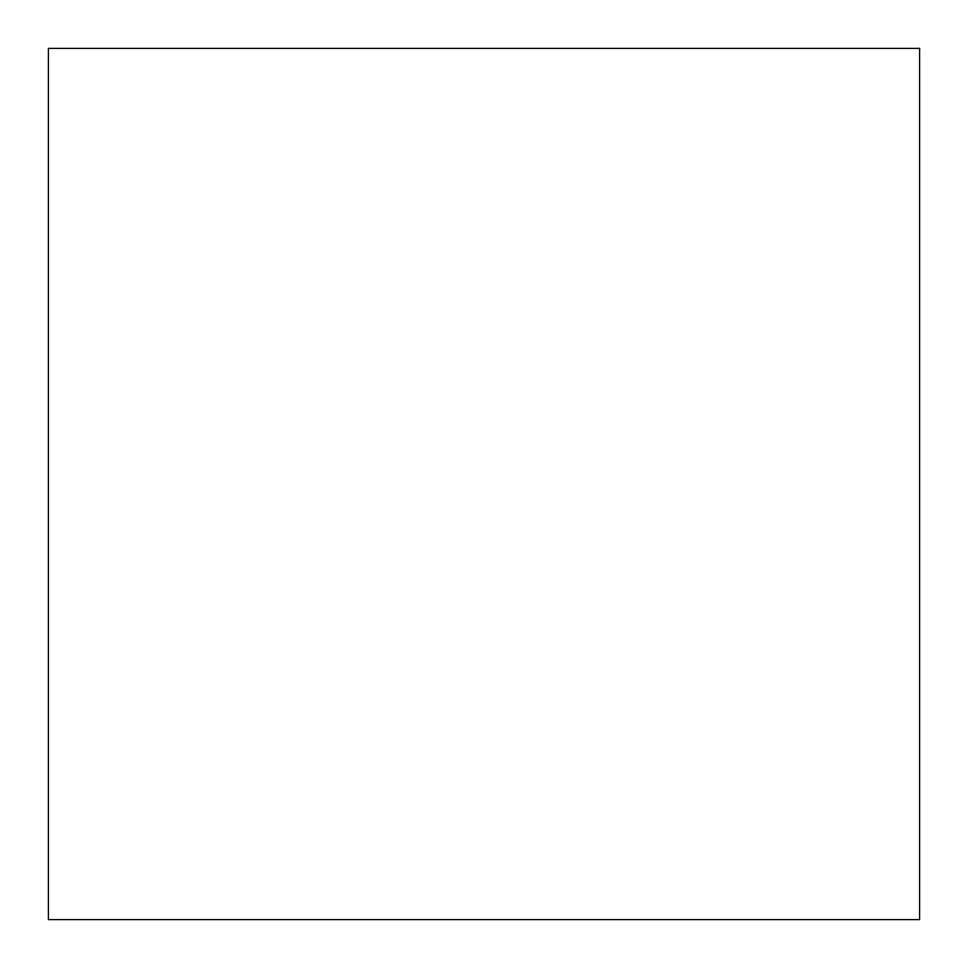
<?xml version="1.0" encoding="UTF-8"?>
<svg xmlns="http://www.w3.org/2000/svg" width="968" height="968" viewBox="0 0 968 968"><rect width="100%" height="100%" fill="white"/><g stroke="black" fill="none" stroke-linecap="round" stroke-linejoin="round"><path stroke-width="1.45" d="M919.6 48.4L48.4 48.4L48.4 919.6L919.6 919.6L919.6 48.4"/></g></svg>
